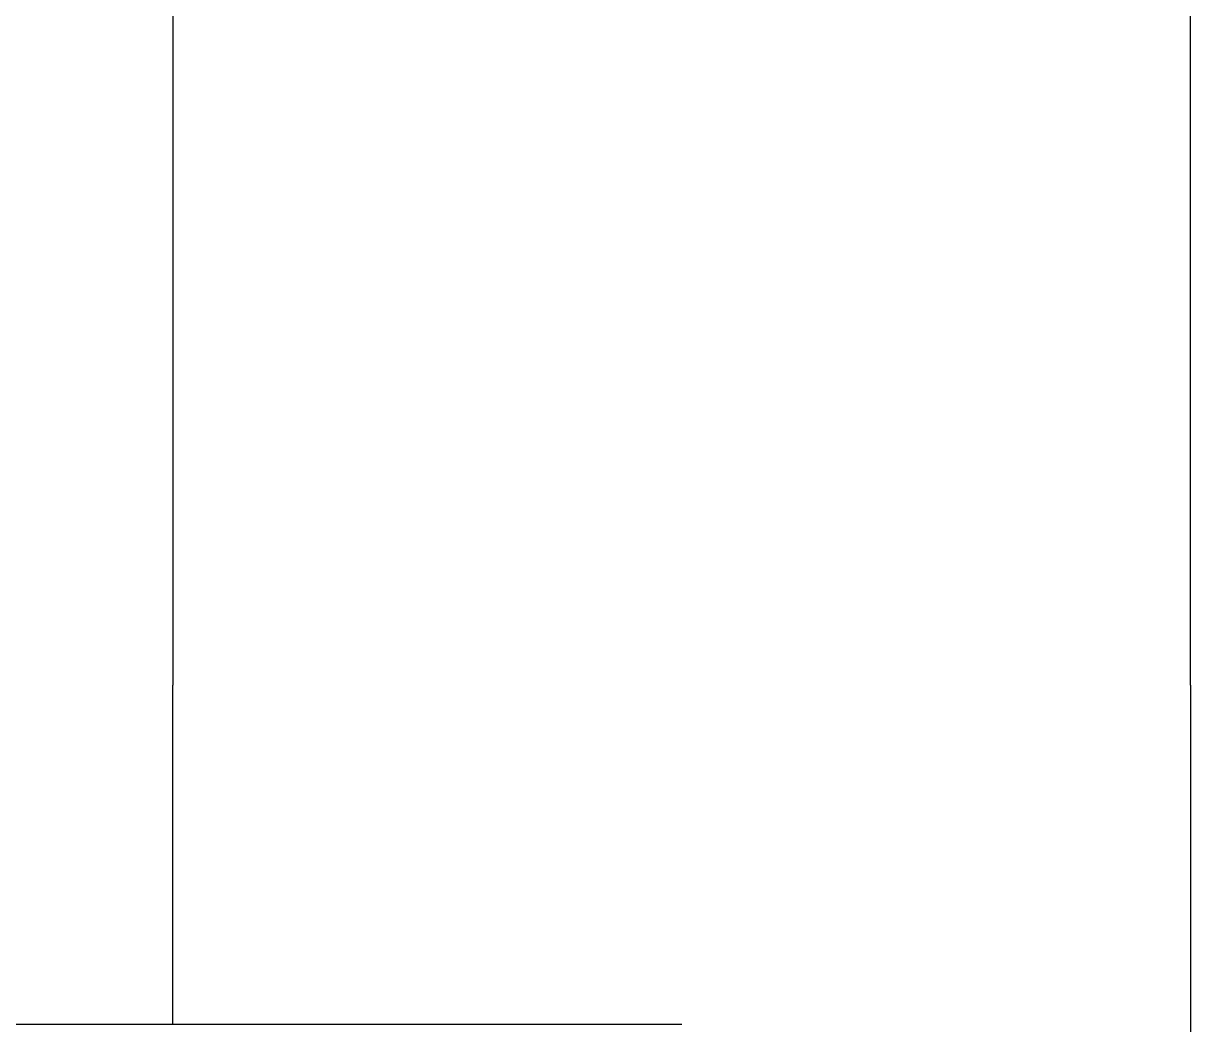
# Model space of a CAD drawing. Extents: x 6433 to 75181, y -2986 to 56414.
# Drawn here: x 30497.43 to 30531.84, y 9820.17 to 9849.67 of the extents above; entities that cross this region are included whole.
import ezdxf

# ---------------------------------------------------------------- set-up
doc = ezdxf.new("R2010")
doc.units = 0
doc.header["$MEASUREMENT"] = 0
doc.layers.add('H-Fixtures__Sanitary', color=2, linetype='CONTINUOUS')

msp = doc.modelspace()

# ---------------------------------------------------------------- linework, layer by layer
at = {"layer": 'H-Fixtures__Sanitary'}
for p, q in [((30501.842, 9856.823), (30501.842, 9830.169)), ((30531.842, 9830.169), (30531.842, 9856.823)), ((30516.842, 9820.169), (30456.842, 9820.169))]:
    msp.add_line(p, q, dxfattribs=at)
at = {"layer": 'H-Fixtures__Sanitary', "flags": 128}
for points in [[(30501.842, 9820.185), (30501.842, 9821.11), (30501.842, 9822.049), (30501.842, 9823.001), (30501.842, 9823.965), (30501.842, 9824.938), (30501.842, 9825.92), (30501.842, 9826.908), (30501.842, 9827.902), (30501.842, 9828.9), (30501.842, 9829.899), (30501.842, 9830.169)], [(30531.842, 9830.169), (30531.842, 9829.169), (30531.842, 9828.171), (30531.842, 9827.176), (30531.842, 9826.186), (30531.842, 9825.202), (30531.842, 9824.226), (30531.842, 9823.26), (30531.842, 9822.305), (30531.842, 9821.362), (30531.842, 9820.433), (30531.842, 9819.52), (30531.842, 9818.624), (30531.842, 9817.747), (30531.842, 9816.889), (30531.842, 9816.053), (30531.842, 9815.239), (30531.842, 9814.449), (30531.842, 9813.684), (30531.842, 9812.946), (30531.842, 9812.235)], [(30516.842, 9820.169), (30516.822, 9820.169), (30516.763, 9820.169), (30516.663, 9820.169), (30516.523, 9820.169), (30516.344, 9820.169), (30516.126, 9820.169), (30515.869, 9820.169), (30515.573, 9820.169), (30515.24, 9820.169), (30514.869, 9820.169), (30514.461, 9820.169), (30514.017, 9820.169), (30513.538, 9820.169), (30513.024, 9820.169), (30512.476, 9820.169), (30511.895, 9820.169), (30511.282, 9820.169), (30510.638, 9820.169), (30509.963, 9820.169), (30509.26, 9820.169), (30508.529, 9820.169), (30507.771, 9820.169), (30506.988, 9820.169), (30506.18, 9820.169), (30505.35, 9820.169), (30504.498, 9820.169), (30503.626, 9820.169), (30502.735, 9820.169), (30501.826, 9820.169), (30500.901, 9820.169), (30499.962, 9820.169), (30499.01, 9820.169), (30498.047, 9820.169), (30497.073, 9820.169)]]:
    msp.add_lwpolyline(points, dxfattribs=at)

doc.saveas('drawing.dxf')
